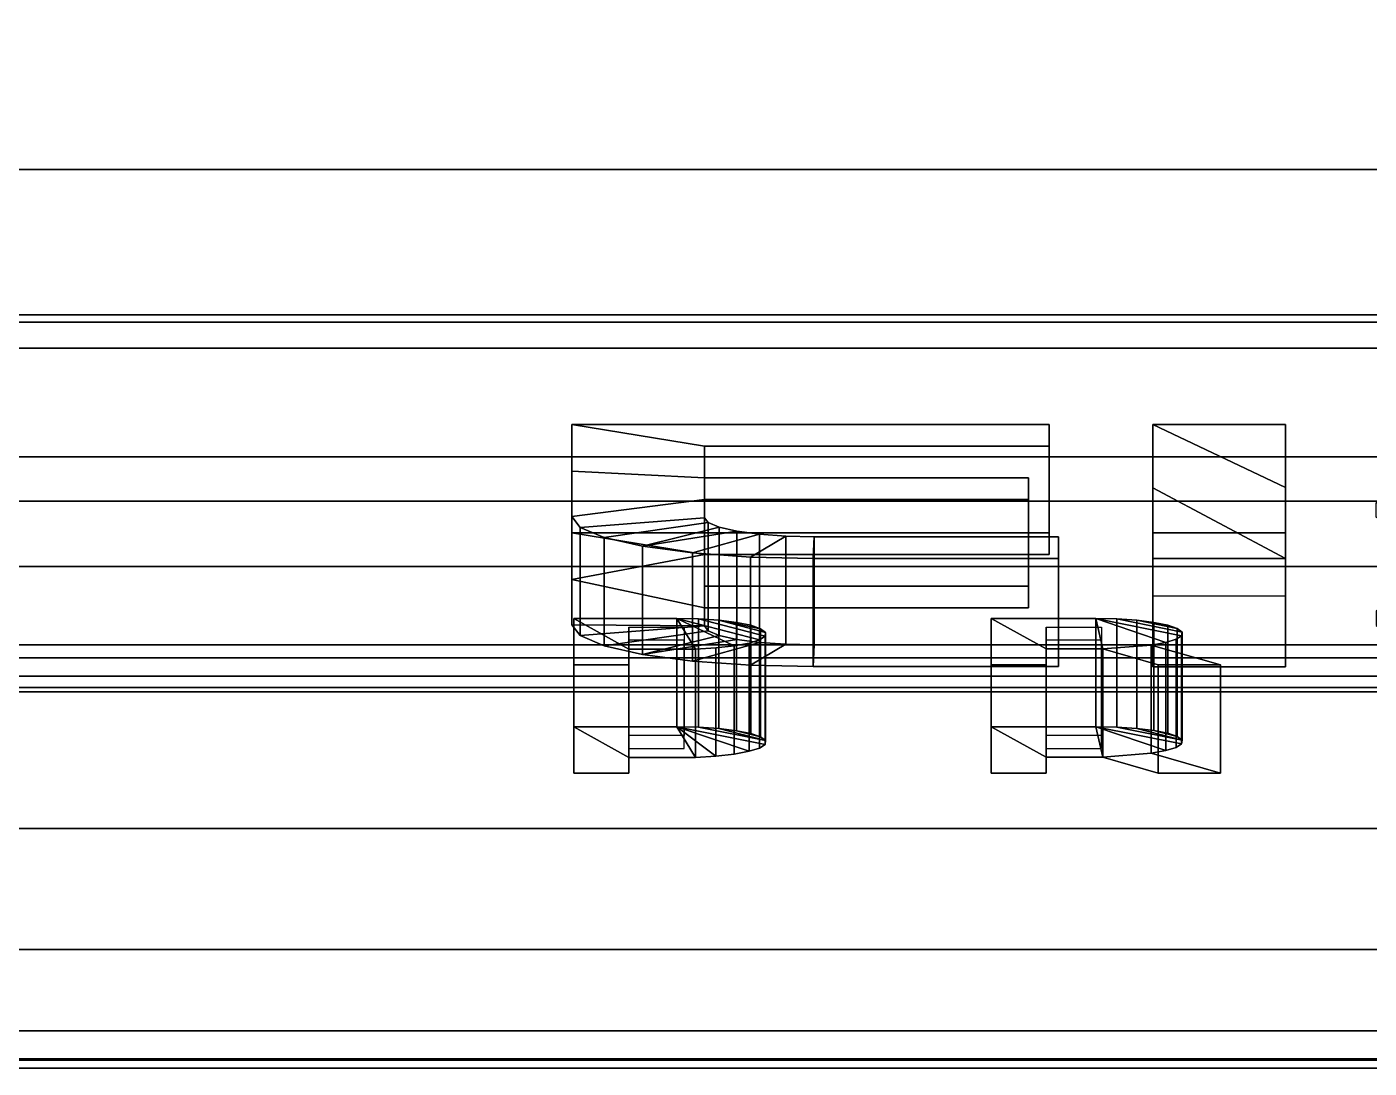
# Model space of a CAD drawing. Extents: x -1 to 863, y -669 to 1.
# Drawn here: x 57.34 to 76.88, y -617.95 to -602.78 of the extents above; entities that cross this region are included whole.
import ezdxf

# ---------------------------------------------------------------- set-up
doc = ezdxf.new("R2010")
doc.units = 0
for name, color, linetype in [('IQ_200_2D', 1, 'Continuous'), ('IQ_200_3D', 1, 'Continuous'), ('IQ_BLACK_3D', 250, 'Continuous')]:
    doc.layers.add(name, color=color, linetype=linetype)

msp = doc.modelspace()

# ---------------------------------------------------------------- linework, layer by layer
at = {"layer": 'IQ_200_2D', "transparency": 33554582}
msp.add_line((10.757, -617.833), (851.243, -617.833), dxfattribs=at)

# ---------------------------------------------------------------- meshes
at = {"layer": 'IQ_200_3D', "transparency": 33554687}
mesh = msp.add_polyface(dxfattribs=at)
corners = [(38.086, -607.462, 970.529), (38.086, -567.978, 970.529), (823.914, -567.978, 970.529), (823.914, -607.462, 970.529)]
mesh.append_faces([[corners[k] for k in face] for face in [(0, 1, 2, 3)]])
mesh = msp.add_polyface(dxfattribs=at)
corners = [(0.803, -597.921, 1352.524), (10.757, -617.811, 1239.813), (851.243, -617.811, 1239.813), (861.197, -597.921, 1352.524)]
mesh.append_faces([[corners[k] for k in face] for face in [(0, 1, 2, 3)]])
mesh = msp.add_polyface(dxfattribs=at)
corners = [(11.897, -606.978, 1226.902), (11.897, -600.123, 1226.902), (850.103, -600.123, 1226.902), (850.103, -606.978, 1226.902)]
mesh.append_faces([[corners[k] for k in face] for face in [(0, 1, 2, 3)]])
mesh = msp.add_polyface(dxfattribs=at)
corners = [(823.914, -602.51, 996.977), (38.086, -602.51, 996.977), (38.086, -604.862, 996.697), (38.086, -607.083, 995.871), (38.086, -609.046, 994.545), (38.086, -610.643, 992.795), (38.086, -611.784, 990.719), (38.086, -612.403, 988.432), (38.086, -612.468, 986.064), (38.086, -611.974, 983.747), (823.914, -611.974, 983.747), (823.914, -612.468, 986.064), (823.914, -612.403, 988.432), (823.914, -611.784, 990.719), (823.914, -610.643, 992.795), (823.914, -609.046, 994.545), (823.914, -607.083, 995.871), (823.914, -604.862, 996.697)]
mesh.append_faces([[corners[k] for k in face] for face in [(11, 8, 9, 10)]], dxfattribs={"vtx0": -1})
mesh.append_faces([[corners[k] for k in face] for face in [(17, 2, 3, 16), (16, 3, 4, 15), (15, 4, 5, 14), (13, 6, 7, 12), (12, 7, 8, 11), (6, 13, 14, 5)]], dxfattribs={"vtx0": -1, "vtx2": -1})
mesh.append_faces([[corners[k] for k in face] for face in [(0, 1, 2, 17)]], dxfattribs={"vtx2": -1})
mesh = msp.add_polyface(dxfattribs=at)
corners = [(851.243, -617.811, 1239.813), (10.757, -617.811, 1239.813), (10.998, -617.947, 1237.081), (11.235, -617.406, 1234.4), (11.453, -616.219, 1231.935), (11.638, -614.46, 1229.839), (11.779, -612.239, 1228.242), (11.867, -609.693, 1227.242), (11.897, -606.978, 1226.902), (850.103, -606.978, 1226.902), (850.133, -609.693, 1227.242), (850.221, -612.239, 1228.242), (850.362, -614.46, 1229.839), (850.547, -616.219, 1231.935), (850.765, -617.406, 1234.4), (851.002, -617.947, 1237.081)]
mesh.append_faces([[corners[k] for k in face] for face in [(10, 7, 8, 9)]], dxfattribs={"vtx0": -1})
mesh.append_faces([[corners[k] for k in face] for face in [(14, 3, 4, 13), (15, 2, 3, 14), (13, 4, 5, 12), (12, 5, 6, 11), (11, 6, 7, 10)]], dxfattribs={"vtx0": -1, "vtx2": -1})
mesh.append_faces([[corners[k] for k in face] for face in [(0, 1, 2, 15)]], dxfattribs={"vtx2": -1})
mesh = msp.add_polyface(dxfattribs=at)
corners = [(823.914, -611.974, 983.747), (38.086, -611.974, 983.747), (38.086, -607.462, 970.529), (823.914, -607.462, 970.529)]
mesh.append_faces([[corners[k] for k in face] for face in [(0, 1, 2, 3)]])
at = {"layer": 'IQ_BLACK_3D', "transparency": 33554687}
mesh = msp.add_polyface(dxfattribs=at)
corners = [(65.273, -609.254, 1288.299), (65.273, -608.575, 1292.148), (67.206, -608.891, 1290.357), (67.206, -609.352, 1287.744), (67.207, -609.669, 1285.949), (65.273, -609.915, 1284.557), (71.926, -609.352, 1287.744), (71.926, -609.669, 1285.949), (72.227, -608.575, 1292.148), (72.227, -608.891, 1290.357), (67.207, -609.932, 1284.458), (65.393, -610.073, 1283.661), (67.421, -610.071, 1283.672), (66.302, -610.347, 1282.11), (65.744, -610.22, 1282.827), (67.261, -610.004, 1284.051), (67.03, -610.444, 1281.56), (67.674, -610.128, 1283.346), (68.005, -610.172, 1283.097), (68.39, -610.2, 1282.94), (67.877, -610.505, 1281.215), (68.786, -610.525, 1281.097), (68.803, -610.21, 1282.886), (72.361, -610.21, 1282.886), (72.361, -610.525, 1281.097), (73.734, -609.499, 1286.914), (73.734, -608.577, 1292.138), (75.667, -609.492, 1286.952), (75.667, -610.528, 1281.083), (73.734, -610.528, 1281.083), (75.667, -608.577, 1292.138), (79.074, -609.581, 1286.447), (77.282, -609.513, 1286.833), (77.855, -609.33, 1287.872), (79.351, -609.503, 1286.89), (78.911, -609.669, 1285.952), (76.987, -609.715, 1285.687), (78.863, -609.905, 1284.614), (78.861, -609.961, 1284.295), (76.987, -609.924, 1284.504), (77.282, -610.126, 1283.358), (78.928, -610.016, 1283.983), (77.855, -610.31, 1282.319), (79.06, -610.067, 1283.692), (79.251, -610.113, 1283.434), (66.102, -611.847, 1273.608), (65.302, -611.4, 1276.141), (66.801, -611.4, 1276.141), (67.072, -611.847, 1273.608), (67.637, -611.799, 1273.88), (67.372, -611.829, 1273.71), (67.116, -611.407, 1276.103), (68.089, -611.657, 1274.683), (68.007, -611.711, 1274.381), (66.102, -612.076, 1272.309), (65.302, -612.076, 1272.309), (68.023, -611.549, 1275.299), (67.412, -611.426, 1275.992), (67.672, -611.458, 1275.812), (67.88, -611.499, 1275.577), (68.095, -611.602, 1274.995), (67.854, -611.759, 1274.108), (72.18, -611.843, 1273.63), (71.38, -611.4, 1276.141), (72.906, -611.4, 1276.141), (73.006, -611.843, 1273.63), (73.922, -611.749, 1274.166), (73.711, -611.787, 1273.945), (74.153, -611.65, 1274.723), (73.211, -611.406, 1276.104), (74.16, -611.597, 1275.026), (72.18, -612.076, 1272.309), (71.38, -612.076, 1272.309), (73.812, -612.076, 1272.309), (74.719, -612.076, 1272.309), (73.499, -611.426, 1275.996), (74.091, -611.545, 1275.322), (73.751, -611.456, 1275.821), (73.952, -611.497, 1275.592), (74.073, -611.702, 1274.43), (78.117, -611.684, 1274.53), (77.367, -611.649, 1274.728), (77.574, -611.563, 1275.219), (78.246, -611.63, 1274.836), (78.073, -611.742, 1274.202), (77.297, -611.742, 1274.202), (78.117, -611.8, 1273.874), (77.902, -611.488, 1275.64), (78.451, -611.584, 1275.099), (79.028, -611.526, 1275.428), (78.329, -611.431, 1275.963), (78.827, -611.396, 1276.166), (79.362, -611.518, 1275.471), (78.717, -611.548, 1275.301), (78.246, -611.854, 1273.568), (77.367, -611.835, 1273.676), (77.574, -611.922, 1273.185), (78.451, -611.9, 1273.305), (77.902, -611.996, 1272.764), (78.329, -612.053, 1272.441), (78.717, -611.936, 1273.103), (79.028, -611.958, 1272.977), (78.827, -612.089, 1272.238)]
mesh.append_faces([[corners[k] for k in face] for face in [(4, 3, 6, 7), (2, 1, 8, 9), (27, 26, 30), (56, 57, 58, 59)]], dxfattribs={"vtx0": -1})
mesh.append_faces([[corners[k] for k in face] for face in [(17, 13, 12), (43, 40, 41), (100, 99, 97)]], dxfattribs={"vtx0": -1, "vtx1": -1})
mesh.append_faces([[corners[k] for k in face] for face in [(5, 4, 10, 11), (12, 13, 14, 15), (15, 14, 11, 10), (31, 32, 33, 34), (35, 36, 32, 31), (45, 46, 47, 48), (57, 56, 60), (62, 63, 64, 65), (68, 64, 69, 70), (70, 69, 75, 76), (80, 81, 82, 83), (84, 85, 81, 80), (85, 84, 86), (83, 82, 87, 88), (89, 90, 91, 92), (90, 89, 93)]], dxfattribs={"vtx0": -1, "vtx2": -1})
mesh.append_faces([[corners[k] for k in face] for face in [(4, 5, 0, 3), (64, 66, 67, 65)]], dxfattribs={"vtx0": -1, "vtx2": -1, "vtx3": -1})
mesh.append_faces([[corners[k] for k in face] for face in [(47, 49, 50, 48)]], dxfattribs={"vtx0": -1, "vtx3": -1})
mesh.append_faces([[corners[k] for k in face] for face in [(29, 25, 28), (73, 65, 67, 74)]], dxfattribs={"vtx1": -1})
mesh.append_faces([[corners[k] for k in face] for face in [(61, 49, 47, 53), (79, 66, 64, 68), (98, 96, 97, 99)]], dxfattribs={"vtx1": -1, "vtx2": -1})
mesh.append_faces([[corners[k] for k in face] for face in [(0, 1, 2, 3), (16, 13, 17, 18), (18, 19, 20, 16), (21, 20, 19, 22), (25, 26, 27, 28), (37, 38, 39, 36), (40, 39, 38, 41), (42, 40, 43, 44), (47, 51, 52, 53), (60, 52, 51, 57), (93, 88, 87, 90), (86, 94, 95, 85), (96, 95, 94, 97), (100, 101, 102, 99)]], dxfattribs={"vtx1": -1, "vtx3": -1})
mesh.append_faces([[corners[k] for k in face] for face in [(77, 78, 76, 75)]], dxfattribs={"vtx2": -1})
mesh.append_faces([[corners[k] for k in face] for face in [(22, 23, 24, 21), (45, 54, 55, 46), (62, 71, 72, 63)]], dxfattribs={"vtx3": -1})
mesh = msp.add_polyface(dxfattribs=at)
corners = [(72.227, -610.151, 1292.426), (72.227, -608.575, 1292.148), (65.273, -608.575, 1292.148), (65.273, -610.151, 1292.426)]
mesh.append_faces([[corners[k] for k in face] for face in [(0, 1, 2, 3)]])
mesh = msp.add_polyface(dxfattribs=at)
corners = [(65.273, -610.151, 1292.426), (65.273, -608.575, 1292.148), (65.273, -609.254, 1288.299), (65.273, -610.83, 1288.577)]
mesh.append_faces([[corners[k] for k in face] for face in [(0, 1, 2, 3)]])
mesh = msp.add_polyface(dxfattribs=at)
corners = [(72.227, -610.467, 1290.635), (72.227, -608.891, 1290.357), (72.227, -608.575, 1292.148), (72.227, -610.151, 1292.426)]
mesh.append_faces([[corners[k] for k in face] for face in [(0, 1, 2, 3)]])
mesh = msp.add_polyface(dxfattribs=at)
corners = [(73.734, -610.153, 1292.416), (73.734, -608.577, 1292.138), (73.734, -609.499, 1286.914), (73.734, -611.074, 1287.192)]
mesh.append_faces([[corners[k] for k in face] for face in [(0, 1, 2, 3)]])
mesh = msp.add_polyface(dxfattribs=at)
corners = [(75.667, -610.153, 1292.416), (75.667, -608.577, 1292.138), (73.734, -608.577, 1292.138), (73.734, -610.153, 1292.416)]
mesh.append_faces([[corners[k] for k in face] for face in [(0, 1, 2, 3)]])
mesh = msp.add_polyface(dxfattribs=at)
corners = [(75.667, -611.068, 1287.23), (75.667, -609.492, 1286.952), (75.667, -608.577, 1292.138), (75.667, -610.153, 1292.416)]
mesh.append_faces([[corners[k] for k in face] for face in [(0, 1, 2, 3)]])
mesh = msp.add_polyface(dxfattribs=at)
corners = [(67.206, -610.928, 1288.022), (67.206, -609.352, 1287.744), (67.206, -608.891, 1290.357), (67.206, -610.467, 1290.635)]
mesh.append_faces([[corners[k] for k in face] for face in [(0, 1, 2, 3)]])
mesh = msp.add_polyface(dxfattribs=at)
corners = [(67.206, -610.467, 1290.635), (67.206, -608.891, 1290.357), (72.227, -608.891, 1290.357), (72.227, -610.467, 1290.635)]
mesh.append_faces([[corners[k] for k in face] for face in [(0, 1, 2, 3)]])
mesh = msp.add_polyface(dxfattribs=at)
corners = [(65.273, -610.83, 1288.577), (65.273, -609.254, 1288.299), (65.273, -609.915, 1284.557), (65.273, -611.491, 1284.835)]
mesh.append_faces([[corners[k] for k in face] for face in [(0, 1, 2, 3)]])
mesh = msp.add_polyface(dxfattribs=at)
corners = [(71.926, -610.928, 1288.022), (71.926, -609.352, 1287.744), (67.206, -609.352, 1287.744), (67.206, -610.928, 1288.022)]
mesh.append_faces([[corners[k] for k in face] for face in [(0, 1, 2, 3)]])
mesh = msp.add_polyface(dxfattribs=at)
corners = [(71.926, -611.245, 1286.227), (71.926, -609.669, 1285.949), (71.926, -609.352, 1287.744), (71.926, -610.928, 1288.022)]
mesh.append_faces([[corners[k] for k in face] for face in [(0, 1, 2, 3)]])
mesh = msp.add_polyface(dxfattribs=at)
corners = [(73.734, -611.074, 1287.192), (73.734, -609.499, 1286.914), (73.734, -610.528, 1281.083), (73.734, -612.103, 1281.361)]
mesh.append_faces([[corners[k] for k in face] for face in [(0, 1, 2, 3)]])
mesh = msp.add_polyface(dxfattribs=at)
corners = [(75.667, -612.103, 1281.361), (75.667, -610.528, 1281.083), (75.667, -609.492, 1286.952), (75.667, -611.068, 1287.23)]
mesh.append_faces([[corners[k] for k in face] for face in [(0, 1, 2, 3)]])
mesh = msp.add_polyface(dxfattribs=at)
corners = [(67.207, -611.245, 1286.227), (67.207, -609.669, 1285.949), (71.926, -609.669, 1285.949), (71.926, -611.245, 1286.227)]
mesh.append_faces([[corners[k] for k in face] for face in [(0, 1, 2, 3)]])
mesh = msp.add_polyface(dxfattribs=at)
corners = [(67.207, -611.508, 1284.736), (67.207, -609.932, 1284.458), (67.207, -609.669, 1285.949), (67.207, -611.245, 1286.227)]
mesh.append_faces([[corners[k] for k in face] for face in [(0, 1, 2, 3)]])
mesh = msp.add_polyface(dxfattribs=at)
corners = [(68.786, -612.101, 1281.375), (67.877, -612.08, 1281.493), (67.03, -612.019, 1281.839), (66.302, -611.922, 1282.388), (65.744, -611.796, 1283.105), (65.393, -611.649, 1283.939), (65.273, -611.491, 1284.835), (65.273, -609.915, 1284.557), (65.393, -610.073, 1283.661), (65.744, -610.22, 1282.827), (66.302, -610.347, 1282.11), (67.03, -610.444, 1281.56), (67.877, -610.505, 1281.215), (68.786, -610.525, 1281.097)]
mesh.append_faces([[corners[k] for k in face] for face in [(7, 8, 5, 6), (0, 1, 12, 13)]], dxfattribs={"vtx1": -1})
mesh.append_faces([[corners[k] for k in face] for face in [(8, 9, 4, 5), (3, 4, 9, 10), (10, 11, 2, 3), (11, 12, 1, 2)]], dxfattribs={"vtx1": -1, "vtx3": -1})
mesh = msp.add_polyface(dxfattribs=at)
corners = [(67.207, -611.508, 1284.736), (67.261, -611.58, 1284.329), (67.421, -611.647, 1283.95), (67.674, -611.704, 1283.625), (68.005, -611.748, 1283.375), (68.39, -611.776, 1283.218), (68.803, -611.785, 1283.164), (68.803, -610.21, 1282.886), (68.39, -610.2, 1282.94), (68.005, -610.172, 1283.097), (67.674, -610.128, 1283.346), (67.421, -610.071, 1283.672), (67.261, -610.004, 1284.051), (67.207, -609.932, 1284.458)]
mesh.append_faces([[corners[k] for k in face] for face in [(0, 1, 12, 13)]], dxfattribs={"vtx1": -1})
mesh.append_faces([[corners[k] for k in face] for face in [(4, 5, 8, 9), (9, 10, 3, 4), (1, 2, 11, 12), (10, 11, 2, 3)]], dxfattribs={"vtx1": -1, "vtx3": -1})
mesh.append_faces([[corners[k] for k in face] for face in [(5, 6, 7, 8)]], dxfattribs={"vtx3": -1})
mesh = msp.add_polyface(dxfattribs=at)
corners = [(67.207, -611.245, 1286.227), (71.926, -611.245, 1286.227), (71.926, -610.928, 1288.022), (67.206, -610.928, 1288.022), (68.005, -611.748, 1283.375), (67.03, -612.019, 1281.839), (67.877, -612.08, 1281.493), (68.39, -611.776, 1283.218), (67.206, -610.467, 1290.635), (72.227, -610.467, 1290.635), (72.227, -610.151, 1292.426), (65.273, -610.151, 1292.426), (72.361, -612.101, 1281.375), (72.361, -611.785, 1283.164), (68.803, -611.785, 1283.164), (68.786, -612.101, 1281.375), (67.674, -611.704, 1283.625), (66.302, -611.922, 1282.388), (65.273, -610.83, 1288.577), (65.273, -611.491, 1284.835), (67.207, -611.508, 1284.736), (67.261, -611.58, 1284.329), (65.393, -611.649, 1283.939), (65.744, -611.796, 1283.105), (67.421, -611.647, 1283.95), (75.667, -612.103, 1281.361), (75.667, -611.068, 1287.23), (73.734, -611.074, 1287.192), (73.734, -612.103, 1281.361), (75.667, -610.153, 1292.416), (73.734, -610.153, 1292.416), (79.074, -611.157, 1286.725), (79.351, -611.079, 1287.168), (77.855, -610.905, 1288.15), (77.282, -611.089, 1287.111), (78.911, -611.244, 1286.23), (76.987, -611.291, 1285.965), (79.251, -611.689, 1283.712), (79.06, -611.643, 1283.97), (77.855, -611.885, 1282.597), (78.694, -612.006, 1281.916), (78.928, -611.592, 1284.261), (77.282, -611.702, 1283.636), (76.987, -611.5, 1284.782), (78.861, -611.537, 1284.573), (78.863, -611.48, 1284.892), (67.412, -613.002, 1276.27), (68.095, -613.178, 1275.273), (68.023, -613.124, 1275.577), (67.672, -613.034, 1276.091), (67.88, -613.075, 1275.855), (68.089, -613.233, 1274.961), (67.116, -612.982, 1276.381), (66.801, -612.976, 1276.419), (68.007, -613.286, 1274.659), (67.854, -613.334, 1274.386), (67.637, -613.375, 1274.158), (67.372, -613.405, 1273.988), (65.302, -612.976, 1276.419), (66.102, -613.423, 1273.886), (67.072, -613.423, 1273.886), (65.302, -613.652, 1272.588), (66.102, -613.652, 1272.588), (73.499, -613.001, 1276.274), (74.16, -613.172, 1275.304), (74.091, -613.12, 1275.6), (73.751, -613.032, 1276.099), (73.952, -613.072, 1275.87), (74.153, -613.226, 1275.001), (73.211, -612.982, 1276.382), (72.906, -612.976, 1276.419), (73.812, -613.652, 1272.588), (74.719, -613.652, 1272.588), (73.711, -613.363, 1274.223), (73.006, -613.419, 1273.908), (74.073, -613.278, 1274.708), (73.922, -613.324, 1274.444), (71.38, -612.976, 1276.419), (72.18, -613.419, 1273.908), (71.38, -613.652, 1272.588), (72.18, -613.652, 1272.588), (79.028, -613.102, 1275.706), (78.329, -613.007, 1276.241), (78.717, -613.124, 1275.579), (77.902, -613.064, 1275.918), (78.451, -613.159, 1275.377), (78.246, -613.206, 1275.114), (77.574, -613.138, 1275.497), (78.117, -613.26, 1274.808), (77.367, -613.225, 1275.006), (78.073, -613.318, 1274.48), (77.297, -613.318, 1274.48), (78.117, -613.376, 1274.152), (78.717, -613.512, 1273.381), (78.329, -613.629, 1272.719), (78.827, -613.664, 1272.516), (79.028, -613.534, 1273.255), (78.451, -613.476, 1273.583), (77.902, -613.571, 1273.042), (77.367, -613.411, 1273.954), (78.246, -613.43, 1273.846), (77.574, -613.497, 1273.463)]
mesh.append_faces([[corners[k] for k in face] for face in [(57, 53, 60), (52, 47, 46), (69, 64, 63), (81, 82, 83), (90, 91, 92)]], dxfattribs={"vtx0": -1, "vtx1": -1})
mesh.append_faces([[corners[k] for k in face] for face in [(4, 5, 6, 7), (7, 6, 15, 14), (5, 4, 16, 17), (0, 18, 19, 20), (20, 19, 22), (17, 16, 24), (43, 44, 45, 36), (44, 43, 42, 41), (46, 47, 48, 49), (63, 64, 65, 66), (84, 85, 83, 82), (93, 94, 95, 96), (94, 93, 97, 98), (99, 100, 92, 91), (100, 99, 101)]], dxfattribs={"vtx0": -1, "vtx2": -1})
mesh.append_faces([[corners[k] for k in face] for face in [(25, 26, 27, 28), (50, 49, 48), (67, 66, 65)]], dxfattribs={"vtx1": -1})
mesh.append_faces([[corners[k] for k in face] for face in [(11, 18, 8), (54, 51, 53, 55), (56, 55, 53, 57), (75, 68, 70, 76)]], dxfattribs={"vtx1": -1, "vtx2": -1})
mesh.append_faces([[corners[k] for k in face] for face in [(3, 8, 18, 0), (73, 76, 70, 74)]], dxfattribs={"vtx1": -1, "vtx2": -1, "vtx3": -1})
mesh.append_faces([[corners[k] for k in face] for face in [(21, 20, 22, 23), (24, 21, 23, 17), (31, 32, 33, 34), (35, 31, 34, 36), (37, 38, 39, 40), (38, 41, 42, 39), (51, 47, 52, 53), (53, 58, 59, 60), (68, 64, 69, 70), (70, 77, 78, 74), (86, 85, 84, 87), (88, 86, 87, 89), (90, 88, 89, 91), (101, 98, 97, 100)]], dxfattribs={"vtx1": -1, "vtx3": -1})
mesh.append_faces([[corners[k] for k in face] for face in [(12, 13, 14, 15), (61, 62, 59, 58), (71, 72, 73, 74), (79, 80, 78, 77)]], dxfattribs={"vtx2": -1})
mesh.append_faces([[corners[k] for k in face] for face in [(0, 1, 2, 3), (8, 9, 10, 11), (26, 29, 30, 27)]], dxfattribs={"vtx3": -1})
mesh = msp.add_polyface(dxfattribs=at)
corners = [(72.361, -611.785, 1283.164), (72.361, -610.21, 1282.886), (68.803, -610.21, 1282.886), (68.803, -611.785, 1283.164)]
mesh.append_faces([[corners[k] for k in face] for face in [(0, 1, 2, 3)]])
mesh = msp.add_polyface(dxfattribs=at)
corners = [(72.361, -612.101, 1281.375), (72.361, -610.525, 1281.097), (72.361, -610.21, 1282.886), (72.361, -611.785, 1283.164)]
mesh.append_faces([[corners[k] for k in face] for face in [(0, 1, 2, 3)]])
mesh = msp.add_polyface(dxfattribs=at)
corners = [(68.786, -612.101, 1281.375), (68.786, -610.525, 1281.097), (72.361, -610.525, 1281.097), (72.361, -612.101, 1281.375)]
mesh.append_faces([[corners[k] for k in face] for face in [(0, 1, 2, 3)]])
mesh = msp.add_polyface(dxfattribs=at)
corners = [(73.734, -612.103, 1281.361), (73.734, -610.528, 1281.083), (75.667, -610.528, 1281.083), (75.667, -612.103, 1281.361)]
mesh.append_faces([[corners[k] for k in face] for face in [(0, 1, 2, 3)]])
mesh = msp.add_polyface(dxfattribs=at)
corners = [(66.801, -612.976, 1276.419), (66.801, -611.4, 1276.141), (65.302, -611.4, 1276.141), (65.302, -612.976, 1276.419)]
mesh.append_faces([[corners[k] for k in face] for face in [(0, 1, 2, 3)]])
mesh = msp.add_polyface(dxfattribs=at)
corners = [(65.302, -612.976, 1276.419), (65.302, -611.4, 1276.141), (65.302, -612.076, 1272.309), (65.302, -613.652, 1272.588)]
mesh.append_faces([[corners[k] for k in face] for face in [(0, 1, 2, 3)]])
mesh = msp.add_polyface(dxfattribs=at)
corners = [(66.801, -612.976, 1276.419), (67.116, -612.982, 1276.381), (67.412, -613.002, 1276.27), (67.672, -613.034, 1276.091), (67.88, -613.075, 1275.855), (68.023, -613.124, 1275.577), (68.095, -613.178, 1275.273), (68.089, -613.233, 1274.961), (68.007, -613.286, 1274.659), (67.854, -613.334, 1274.386), (67.637, -613.375, 1274.158), (67.372, -613.405, 1273.988), (67.072, -613.423, 1273.886), (67.072, -611.847, 1273.608), (67.372, -611.829, 1273.71), (67.637, -611.799, 1273.88), (67.854, -611.759, 1274.108), (68.007, -611.711, 1274.381), (68.089, -611.657, 1274.683), (68.095, -611.602, 1274.995), (68.023, -611.549, 1275.299), (67.88, -611.499, 1275.577), (67.672, -611.458, 1275.812), (67.412, -611.426, 1275.992), (67.116, -611.407, 1276.103), (66.801, -611.4, 1276.141)]
mesh.append_faces([[corners[k] for k in face] for face in [(13, 14, 11, 12), (0, 1, 24, 25)]], dxfattribs={"vtx1": -1})
mesh.append_faces([[corners[k] for k in face] for face in [(14, 15, 10, 11), (16, 17, 8, 9), (15, 16, 9, 10), (17, 18, 7, 8), (6, 7, 18, 19), (19, 20, 5, 6), (20, 21, 4, 5), (22, 23, 2, 3), (21, 22, 3, 4), (23, 24, 1, 2)]], dxfattribs={"vtx1": -1, "vtx3": -1})
mesh = msp.add_polyface(dxfattribs=at)
corners = [(72.906, -612.976, 1276.419), (72.906, -611.4, 1276.141), (71.38, -611.4, 1276.141), (71.38, -612.976, 1276.419)]
mesh.append_faces([[corners[k] for k in face] for face in [(0, 1, 2, 3)]])
mesh = msp.add_polyface(dxfattribs=at)
corners = [(71.38, -612.976, 1276.419), (71.38, -611.4, 1276.141), (71.38, -612.076, 1272.309), (71.38, -613.652, 1272.588)]
mesh.append_faces([[corners[k] for k in face] for face in [(0, 1, 2, 3)]])
mesh = msp.add_polyface(dxfattribs=at)
corners = [(72.906, -612.976, 1276.419), (73.211, -612.982, 1276.382), (73.499, -613.001, 1276.274), (73.751, -613.032, 1276.099), (73.952, -613.072, 1275.87), (74.091, -613.12, 1275.6), (74.16, -613.172, 1275.304), (74.153, -613.226, 1275.001), (74.073, -613.278, 1274.708), (73.922, -613.324, 1274.444), (73.711, -613.363, 1274.223), (73.711, -611.787, 1273.945), (73.922, -611.749, 1274.166), (74.073, -611.702, 1274.43), (74.153, -611.65, 1274.723), (74.16, -611.597, 1275.026), (74.091, -611.545, 1275.322), (73.952, -611.497, 1275.592), (73.751, -611.456, 1275.821), (73.499, -611.426, 1275.996), (73.211, -611.406, 1276.104), (72.906, -611.4, 1276.141)]
mesh.append_faces([[corners[k] for k in face] for face in [(11, 12, 9, 10), (0, 1, 20, 21)]], dxfattribs={"vtx1": -1})
mesh.append_faces([[corners[k] for k in face] for face in [(13, 14, 7, 8), (12, 13, 8, 9), (14, 15, 6, 7), (5, 6, 15, 16), (16, 17, 4, 5), (18, 19, 2, 3), (17, 18, 3, 4), (19, 20, 1, 2)]], dxfattribs={"vtx1": -1, "vtx3": -1})
mesh = msp.add_polyface(dxfattribs=at)
corners = [(66.102, -613.292, 1274.626), (66.102, -611.716, 1274.348), (66.102, -611.528, 1275.418), (66.102, -613.103, 1275.696)]
mesh.append_faces([[corners[k] for k in face] for face in [(0, 1, 2, 3)]])
mesh = msp.add_polyface(dxfattribs=at)
corners = [(66.102, -613.103, 1275.696), (66.102, -611.528, 1275.418), (66.908, -611.528, 1275.418), (66.908, -613.103, 1275.696)]
mesh.append_faces([[corners[k] for k in face] for face in [(0, 1, 2, 3)]])
mesh = msp.add_polyface(dxfattribs=at)
corners = [(72.18, -613.292, 1274.626), (72.18, -611.716, 1274.348), (72.18, -611.528, 1275.418), (72.18, -613.103, 1275.696)]
mesh.append_faces([[corners[k] for k in face] for face in [(0, 1, 2, 3)]])
mesh = msp.add_polyface(dxfattribs=at)
corners = [(72.18, -613.103, 1275.696), (72.18, -611.528, 1275.418), (72.986, -611.528, 1275.418), (72.986, -613.103, 1275.696)]
mesh.append_faces([[corners[k] for k in face] for face in [(0, 1, 2, 3)]])
mesh = msp.add_polyface(dxfattribs=at)
corners = [(66.908, -613.292, 1274.626), (66.908, -611.716, 1274.348), (66.102, -611.716, 1274.348), (66.102, -613.292, 1274.626)]
mesh.append_faces([[corners[k] for k in face] for face in [(0, 1, 2, 3)]])
mesh = msp.add_polyface(dxfattribs=at)
corners = [(72.986, -613.292, 1274.626), (72.986, -611.716, 1274.348), (72.18, -611.716, 1274.348), (72.18, -613.292, 1274.626)]
mesh.append_faces([[corners[k] for k in face] for face in [(0, 1, 2, 3)]])
mesh = msp.add_polyface(dxfattribs=at)
corners = [(72.18, -613.652, 1272.588), (72.18, -612.076, 1272.309), (72.18, -611.843, 1273.63), (72.18, -613.419, 1273.908)]
mesh.append_faces([[corners[k] for k in face] for face in [(0, 1, 2, 3)]])
mesh = msp.add_polyface(dxfattribs=at)
corners = [(72.18, -613.419, 1273.908), (72.18, -611.843, 1273.63), (73.006, -611.843, 1273.63), (73.006, -613.419, 1273.908)]
mesh.append_faces([[corners[k] for k in face] for face in [(0, 1, 2, 3)]])
mesh = msp.add_polyface(dxfattribs=at)
corners = [(73.006, -613.419, 1273.908), (73.006, -611.843, 1273.63), (73.812, -612.076, 1272.309), (73.812, -613.652, 1272.588)]
mesh.append_faces([[corners[k] for k in face] for face in [(0, 1, 2, 3)]])
mesh = msp.add_polyface(dxfattribs=at)
corners = [(74.719, -613.652, 1272.588), (74.719, -612.076, 1272.309), (73.711, -611.787, 1273.945), (73.711, -613.363, 1274.223)]
mesh.append_faces([[corners[k] for k in face] for face in [(0, 1, 2, 3)]])
mesh = msp.add_polyface(dxfattribs=at)
corners = [(66.102, -613.652, 1272.588), (66.102, -612.076, 1272.309), (66.102, -611.847, 1273.608), (66.102, -613.423, 1273.886)]
mesh.append_faces([[corners[k] for k in face] for face in [(0, 1, 2, 3)]])
mesh = msp.add_polyface(dxfattribs=at)
corners = [(66.102, -613.423, 1273.886), (66.102, -611.847, 1273.608), (67.072, -611.847, 1273.608), (67.072, -613.423, 1273.886)]
mesh.append_faces([[corners[k] for k in face] for face in [(0, 1, 2, 3)]])
mesh = msp.add_polyface(dxfattribs=at)
corners = [(65.302, -613.652, 1272.588), (65.302, -612.076, 1272.309), (66.102, -612.076, 1272.309), (66.102, -613.652, 1272.588)]
mesh.append_faces([[corners[k] for k in face] for face in [(0, 1, 2, 3)]])
mesh = msp.add_polyface(dxfattribs=at)
corners = [(71.38, -613.652, 1272.588), (71.38, -612.076, 1272.309), (72.18, -612.076, 1272.309), (72.18, -613.652, 1272.588)]
mesh.append_faces([[corners[k] for k in face] for face in [(0, 1, 2, 3)]])
mesh = msp.add_polyface(dxfattribs=at)
corners = [(73.812, -613.652, 1272.588), (73.812, -612.076, 1272.309), (74.719, -612.076, 1272.309), (74.719, -613.652, 1272.588)]
mesh.append_faces([[corners[k] for k in face] for face in [(0, 1, 2, 3)]])

doc.saveas('drawing.dxf')
